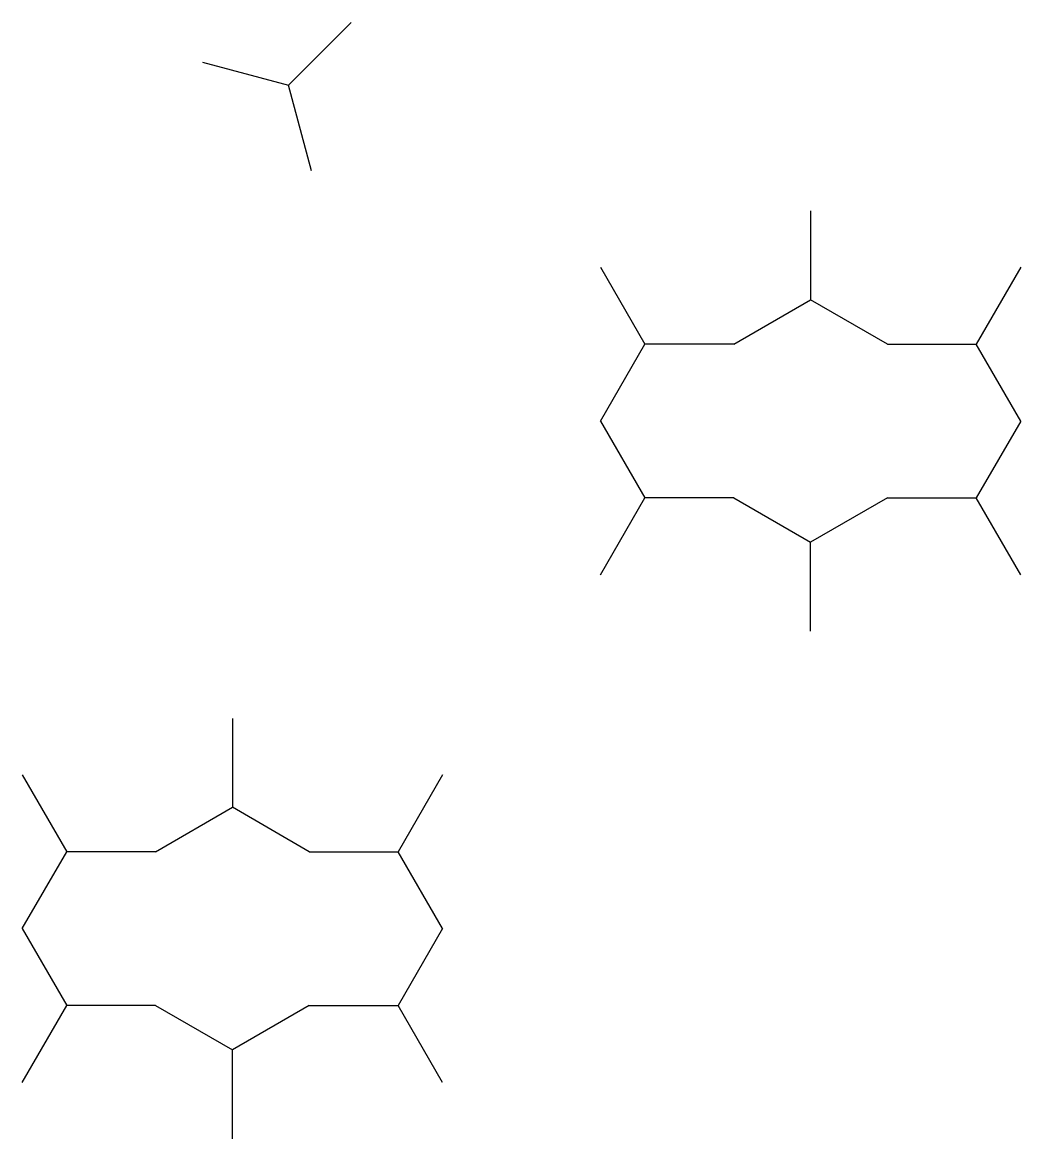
# Model space of a CAD drawing. Header units: millimetres. Extents: x 22372 to 23021, y 23840 to 24566.
import ezdxf

# ---------------------------------------------------------------- set-up
doc = ezdxf.new("R2010")
doc.units = ezdxf.units.MM
doc.header["$LTSCALE"] = 0.5
doc.layers.get('Defpoints').update_dxf_attribs({"color": 140})

msp = doc.modelspace()

# ---------------------------------------------------------------- linework, layer by layer
at = {"layer": 'Defpoints'}
for p, q in [((22585.82, 24565.82), (22545, 24525)), ((22489.23, 24539.94), (22545, 24525)), ((22559.94, 24469.23), (22545, 24525)), ((22884.6, 24443.21), (22884.6, 24385.47)), ((22748, 24406.6), (22776.87, 24356.6)), ((23021.21, 24406.6), (22992.34, 24356.6)), ((22834.6, 24356.6), (22884.6, 24385.47)), ((22934.6, 24356.6), (22884.6, 24385.47)), ((22748, 24306.6), (22776.87, 24356.6)), ((22834.6, 24356.6), (22776.87, 24356.6)), ((22934.6, 24356.6), (22992.34, 24356.6)), ((23021.21, 24306.6), (22992.34, 24356.6)), ((22748, 24306.6), (22776.87, 24256.6)), ((23021.21, 24306.6), (22992.34, 24256.6)), ((22748, 24206.6), (22776.87, 24256.6)), ((22834.6, 24256.6), (22776.87, 24256.6)), ((22834.6, 24256.6), (22884.6, 24227.74)), ((22934.6, 24256.6), (22884.6, 24227.74)), ((22934.6, 24256.6), (22992.34, 24256.6)), ((23021.21, 24206.6), (22992.34, 24256.6)), ((22884.6, 24170), (22884.6, 24227.74)), ((22508.6, 24113.21), (22508.6, 24055.47)), ((22372, 24076.6), (22400.87, 24026.6)), ((22645.21, 24076.6), (22616.34, 24026.6)), ((22458.6, 24026.6), (22508.6, 24055.47)), ((22558.6, 24026.6), (22508.6, 24055.47)), ((22372, 23976.6), (22400.87, 24026.6)), ((22458.6, 24026.6), (22400.87, 24026.6)), ((22558.6, 24026.6), (22616.34, 24026.6)), ((22645.21, 23976.6), (22616.34, 24026.6)), ((22372, 23976.6), (22400.87, 23926.6)), ((22645.21, 23976.6), (22616.34, 23926.6)), ((22372, 23876.6), (22400.87, 23926.6)), ((22458.6, 23926.6), (22400.87, 23926.6)), ((22458.6, 23926.6), (22508.6, 23897.74)), ((22558.6, 23926.6), (22508.6, 23897.74)), ((22558.6, 23926.6), (22616.34, 23926.6)), ((22645.21, 23876.6), (22616.34, 23926.6)), ((22508.6, 23840), (22508.6, 23897.74))]:
    msp.add_line(p, q, dxfattribs=at)

doc.saveas('drawing.dxf')
